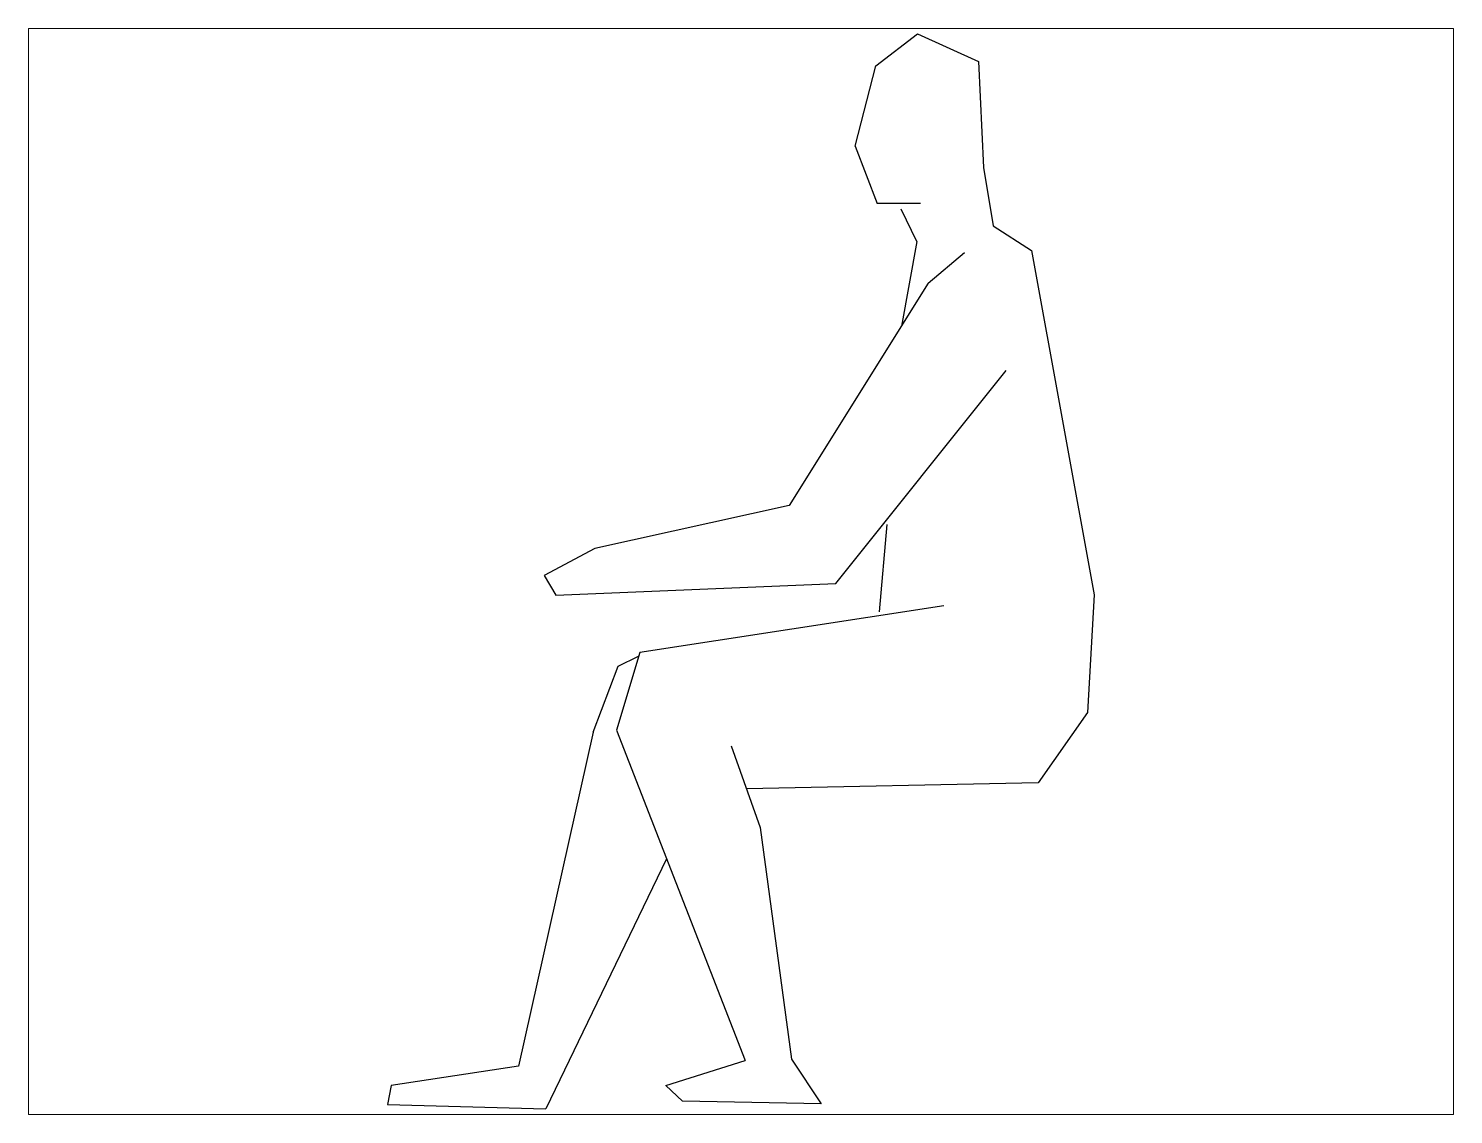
# Paper-space layout 'Layout1' of a CAD drawing. Header units: millimetres. Extents: x 1.05 to 9.45, y 0.8 to 7.2.
# The model-space entities are those that its viewports show. They can reach past a viewport. Long polylines and large blocks are cut down to what shows.
import ezdxf

# ---------------------------------------------------------------- set-up
doc = ezdxf.new("R2010")
doc.units = ezdxf.units.MM
doc.header["$MEASUREMENT"] = 0

# ---------------------------------------------------------------- blocks, each defined once
blk = doc.blocks.new('M_SITE2D_ELEV_PEOPLE_Man Sitting 3')
at = {"color": 0, "linetype": 'ByBlock'}
for p, q in [((-71.614278, 892.528148), (-19.661831, 932.056717)), ((-19.661831, 932.056717), (56.203203, 897.911622)), ((-96.927246, 792.95475), (-71.614278, 892.528148)), ((56.203203, 897.911622), (62.168127, 766.538217)), ((-96.927246, 792.95475), (-69.808202, 721.478312)), ((62.168127, 766.538217), (74.015192, 694.086269)), ((-16.00429, 721.588894), (-69.808202, 721.478312)), ((-20.437784, 674.55625), (-40.088431, 714.802532)), ((74.015192, 694.086269), (121.975214, 663.136629)), ((-20.437784, 674.55625), (-39.756756, 569.520301)), ((-6.396986, 622.844192), (38.492595, 660.986075)), ((121.975214, 663.136629), (199.596403, 235.883394)), ((-6.396986, 622.844192), (-179.129377, 346.740278)), ((-121.193395, 250.097354), (90.200728, 514.273865)), ((-179.129377, 346.740278), (-420.529305, 293.58667)), ((-66.976221, 214.793617), (-57.419866, 323.129827)), ((-420.529305, 293.58667), (-483.293287, 259.761647)), ((-483.293287, 259.761647), (-468.809291, 235.600916)), ((-468.809291, 235.600916), (-121.193395, 250.097354)), ((199.596403, 235.883394), (191.417192, 89.950516)), ((12.937485, 222.379866), (-364.643512, 164.385514)), ((-364.643512, 164.385514), (-393.611503, 67.799911)), ((-391.197504, 147.483033), (-365.971244, 159.958564)), ((-422.579494, 65.385271), (-391.197504, 147.483033)), ((191.417192, 89.950516), (130.265992, 2.75613)), ((-422.579494, 65.385271), (-515.02043, -349.088772)), ((-393.611503, 67.799911), (-233.770911, -342.249674)), ((-251.185546, 48.48279), (-214.975556, -52.932093)), ((130.265992, 2.75613), (-232.121339, -4.911157)), ((-214.975556, -52.932093), (-176.351568, -340.274261)), ((-331.343025, -91.941511), (-481.22444, -402.24238)), ((-515.02043, -349.088772), (-673.14723, -373.070375)), ((-332.098573, -373.070375), (-233.770911, -342.249674)), ((-176.351568, -340.274261), (-139.413959, -396.054596)), ((-673.14723, -373.070375), (-677.884017, -396.765374)), ((-311.461936, -392.737153), (-332.098573, -373.070375)), ((-677.884017, -396.765374), (-481.22444, -402.24238)), ((-139.413959, -396.054596), (-311.461936, -392.737153))]:
    blk.add_line(p, q, dxfattribs=at)

msp = doc.modelspace()

# ---------------------------------------------------------------- block references
at = {"color": 0, "linetype": 'ByBlock'}
msp.add_blockref('M_SITE2D_ELEV_PEOPLE_Man Sitting 3', (8000, 4800), dxfattribs=at)

psp = doc.layouts.get("Layout1")

# ---------------------------------------------------------------- viewports
at = {"layer": '0'}
psp.add_viewport(center=(5.25, 4), size=(8.4, 6.4), view_center_point=(7761.129, 5064.8793), view_height=1347.989969, dxfattribs=at)

doc.saveas('drawing.dxf')
